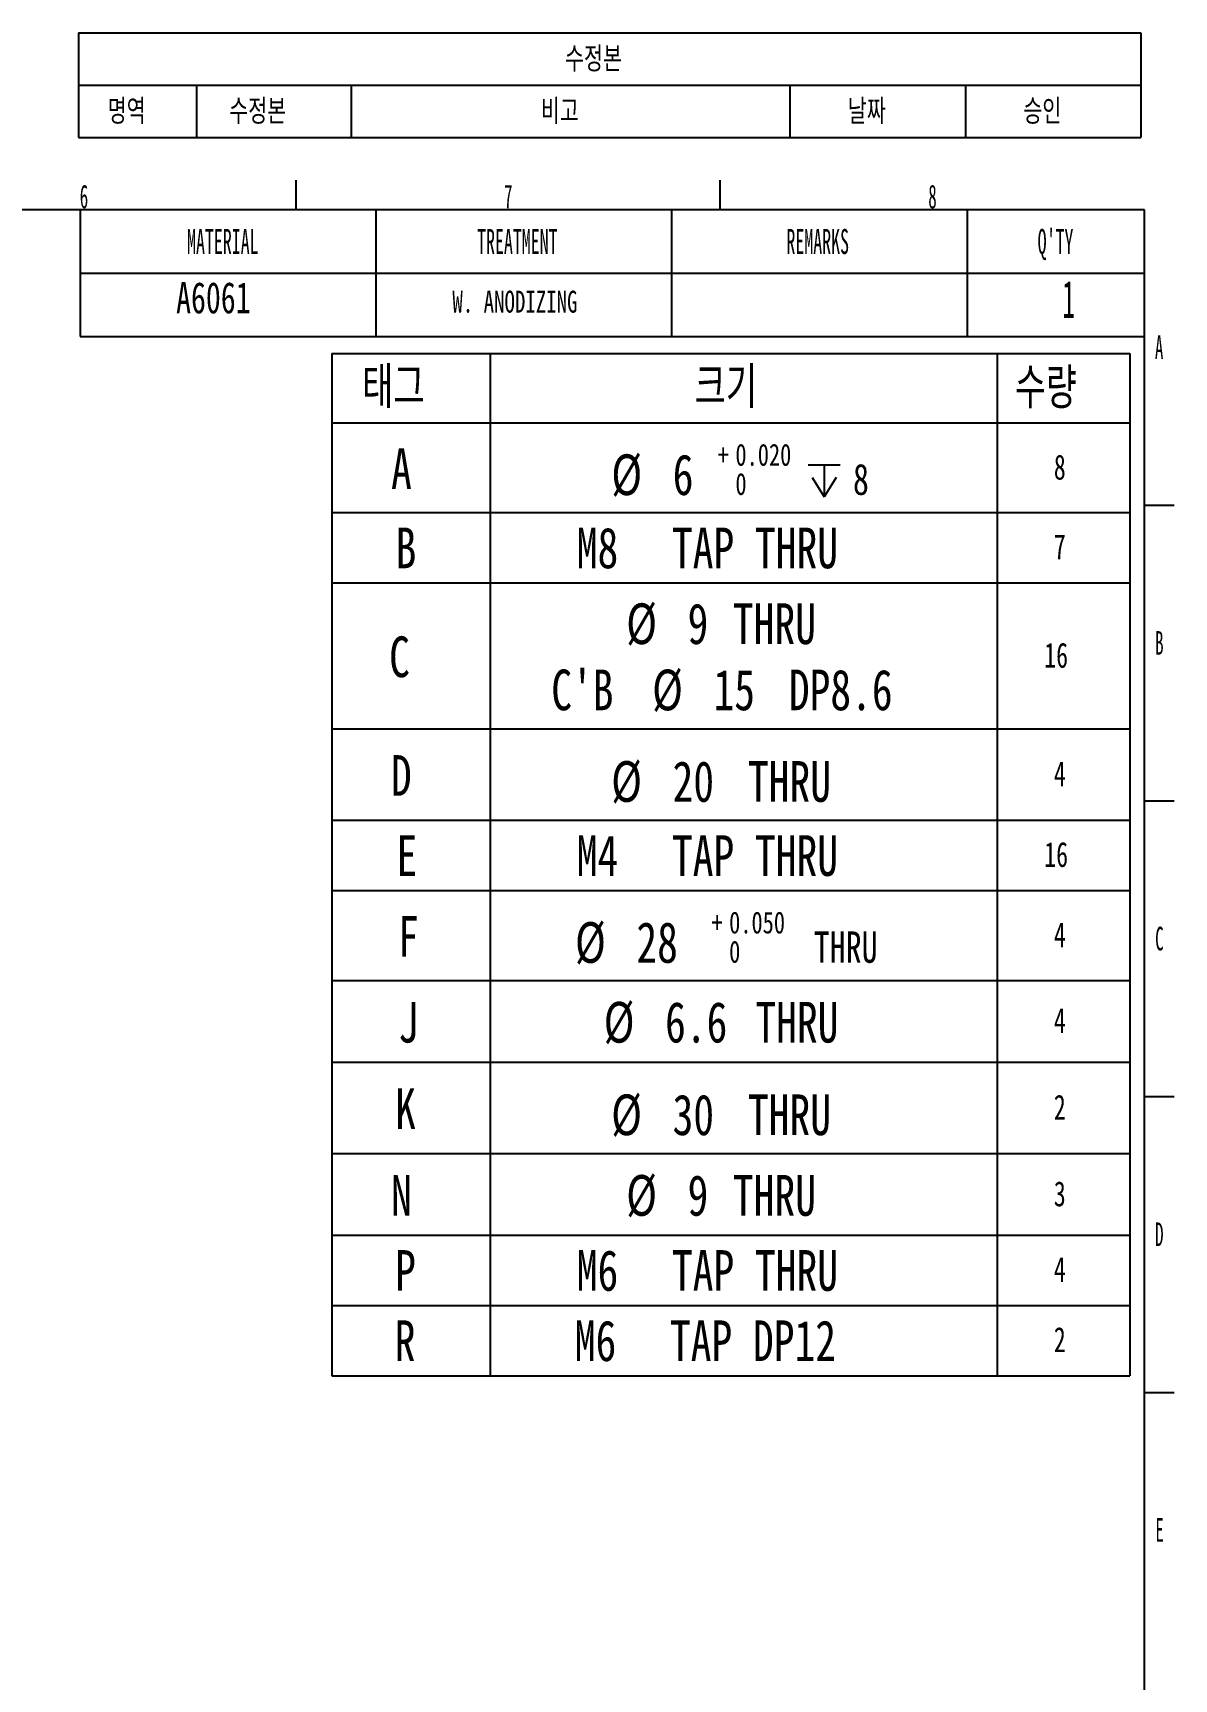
# Model space of a CAD drawing. Header units: millimetres. Extents: x 12 to 1998, y -102 to 1102.
# Drawn here: x 990 to 1473, y 404 to 1100 of the extents above; entities that cross this region are included whole.
import ezdxf

# ---------------------------------------------------------------- set-up
doc = ezdxf.new("R2010")
doc.units = ezdxf.units.MM
doc.header["$LTSCALE"] = 5
doc.layers.add('12', color=4, linetype='Continuous')
doc.layers.add('9', color=31, linetype='Continuous')
doc.styles.add('SLDTEXTSTYLE10', font='TXT', dxfattribs={"width": 0.49})
doc.styles.add('SLDTEXTSTYLE12', font='TXT', dxfattribs={"width": 0.75, "bigfont": 'bigfont'})
doc.styles.add('SLDTEXTSTYLE13', font='TXT', dxfattribs={"width": 0.75})
doc.styles.add('SLDTEXTSTYLE3', font='TXT', dxfattribs={"width": 0.7})
doc.styles.add('SLDTEXTSTYLE6', font='TXT', dxfattribs={"width": 0.525})

# ---------------------------------------------------------------- blocks, each defined once
blk = doc.blocks.new('블록15')
for p, q in [((1101.25, 1025.1), (1101.25, 1037.6)), ((1280.62, 1025.1), (1280.62, 1037.6)), ((1460, 1025.1), (24.99, 1025.1)), ((1010, 1025.1), (1010, 971.53)), ((1135, 1025.1), (1135, 971.53)), ((1260, 1025.1), (1260, 971.53)), ((1385, 1025.1), (1385, 971.53)), ((1460, 25.09), (1460, 1025.1)), ((1010, 998.31), (1460, 998.31)), ((1010, 971.53), (1460, 971.53)), ((1472.5, 900.09), (1460, 900.09)), ((1472.5, 775.09), (1460, 775.09)), ((1472.5, 650.09), (1460, 650.09)), ((1460, 525.09), (1472.5, 525.09))]:
    blk.add_line(p, q)
blk = doc.blocks.new('SW_TABLEANNOTATION_0')
at = {"layer": '9', "color": 0}
for p, q in [((0, 0), (0, -22.14)), ((0, 0), (49.87, 0)), ((49.87, 0), (115.36, 0)), ((115.36, 0), (300.81, 0)), ((300.81, 0), (374.99, 0)), ((374.99, 0), (449.17, 0)), ((449.17, 0), (449.17, -22.14)), ((0, -22.14), (0, -44.28)), ((0, -22.14), (49.87, -22.14)), ((49.87, -22.14), (49.87, -44.28)), ((49.87, -22.14), (115.36, -22.14)), ((115.36, -22.14), (115.36, -44.28)), ((115.36, -22.14), (300.81, -22.14)), ((300.81, -22.14), (300.81, -44.28)), ((300.81, -22.14), (374.99, -22.14)), ((374.99, -22.14), (374.99, -44.28)), ((374.99, -22.14), (449.17, -22.14)), ((449.17, -22.14), (449.17, -44.28)), ((0, -44.28), (49.87, -44.28)), ((49.87, -44.28), (115.36, -44.28)), ((115.36, -44.28), (300.81, -44.28)), ((300.81, -44.28), (374.99, -44.28)), ((374.99, -44.28), (449.17, -44.28))]:
    blk.add_line(p, q, dxfattribs=at)
at = {"layer": '9', "color": 0, "char_height": 10.583, "attachment_point": 1, "style": 'SLDTEXTSTYLE12'}
for s, insert in [('수정본', (205.71, -5.79)), ('명역', (12.35, -27.93)), ('수정본', (63.74, -27.93)), ('비고', (195.5, -27.93)), ('날짜', (325.31, -27.93)), ('승인', (399.49, -27.93))]:
    blk.add_mtext(s, dxfattribs=dict(at, insert=insert))
blk = doc.blocks.new('SW_SYMBOL_HOLE_DEPTH')
at = {"layer": '9', "color": 0}
for p, q in [((0, 4375), (4000, 4375)), ((2000, 4375), (2000, 375)), ((500, 2775), (2000, 375)), ((3500, 2775), (2000, 375))]:
    blk.add_line(p, q, dxfattribs=at)
blk = doc.blocks.new('SW_TABLEANNOTATION_1')
at = {"layer": '9', "color": 0}
for p, q in [((0, 0), (0, -29.34)), ((0, 0), (66.93, 0)), ((66.93, 0), (66.93, -29.34)), ((66.93, 0), (281.23, 0)), ((281.23, 0), (281.23, -29.34)), ((281.23, 0), (337.27, 0)), ((337.27, 0), (337.27, -29.34)), ((0, -29.34), (66.93, -29.34)), ((0, -29.34), (0, -67.33)), ((66.93, -29.34), (281.23, -29.34)), ((66.93, -29.34), (66.93, -67.33)), ((281.23, -29.34), (337.27, -29.34)), ((281.23, -29.34), (281.23, -67.33)), ((337.27, -29.34), (337.27, -67.33)), ((0, -67.33), (0, -97.04)), ((0, -67.33), (66.93, -67.33)), ((66.93, -67.33), (66.93, -97.04)), ((66.93, -67.33), (281.23, -67.33)), ((281.23, -67.33), (281.23, -97.04)), ((281.23, -67.33), (337.27, -67.33)), ((337.27, -67.33), (337.27, -97.04)), ((0, -97.04), (0, -158.68)), ((0, -97.04), (66.93, -97.04)), ((66.93, -97.04), (66.93, -158.68)), ((66.93, -97.04), (281.23, -97.04)), ((281.23, -97.04), (281.23, -158.68)), ((281.23, -97.04), (337.27, -97.04)), ((337.27, -97.04), (337.27, -158.68)), ((0, -158.68), (0, -197.39)), ((0, -158.68), (66.93, -158.68)), ((66.93, -158.68), (66.93, -197.39)), ((66.93, -158.68), (281.23, -158.68)), ((281.23, -158.68), (281.23, -197.39)), ((281.23, -158.68), (337.27, -158.68)), ((337.27, -158.68), (337.27, -197.39)), ((0, -197.39), (0, -227.1)), ((0, -197.39), (66.93, -197.39)), ((66.93, -197.39), (66.93, -227.1)), ((66.93, -197.39), (281.23, -197.39)), ((281.23, -197.39), (281.23, -227.1)), ((281.23, -197.39), (337.27, -197.39)), ((337.27, -197.39), (337.27, -227.1)), ((0, -227.1), (0, -265.09)), ((0, -227.1), (66.93, -227.1)), ((66.93, -227.1), (66.93, -265.09)), ((66.93, -227.1), (281.23, -227.1)), ((281.23, -227.1), (281.23, -265.09)), ((281.23, -227.1), (337.27, -227.1)), ((337.27, -227.1), (337.27, -265.09)), ((0, -265.09), (0, -299.59)), ((0, -265.09), (66.93, -265.09)), ((66.93, -265.09), (66.93, -299.59)), ((66.93, -265.09), (281.23, -265.09)), ((281.23, -265.09), (281.23, -299.59)), ((281.23, -265.09), (337.27, -265.09)), ((337.27, -265.09), (337.27, -299.59)), ((0, -299.59), (0, -338.31)), ((0, -299.59), (66.93, -299.59)), ((66.93, -299.59), (66.93, -338.31)), ((66.93, -299.59), (281.23, -299.59)), ((281.23, -299.59), (281.23, -338.31)), ((281.23, -299.59), (337.27, -299.59)), ((337.27, -299.59), (337.27, -338.31)), ((0, -338.31), (0, -372.81)), ((0, -338.31), (66.93, -338.31)), ((66.93, -338.31), (66.93, -372.81)), ((66.93, -338.31), (281.23, -338.31)), ((281.23, -338.31), (281.23, -372.81)), ((281.23, -338.31), (337.27, -338.31)), ((337.27, -338.31), (337.27, -372.81)), ((0, -372.81), (0, -402.51)), ((0, -372.81), (66.93, -372.81)), ((66.93, -372.81), (66.93, -402.51)), ((66.93, -372.81), (281.23, -372.81)), ((281.23, -372.81), (281.23, -402.51)), ((281.23, -372.81), (337.27, -372.81)), ((337.27, -372.81), (337.27, -402.51)), ((0, -402.51), (0, -432.21)), ((0, -402.51), (66.93, -402.51)), ((66.93, -402.51), (66.93, -432.21)), ((66.93, -402.51), (281.23, -402.51)), ((281.23, -402.51), (281.23, -432.21)), ((281.23, -402.51), (337.27, -402.51)), ((337.27, -402.51), (337.27, -432.21)), ((0, -432.21), (66.93, -432.21)), ((66.93, -432.21), (281.23, -432.21)), ((281.23, -432.21), (337.27, -432.21))]:
    blk.add_line(p, q, dxfattribs=at)
at = {"layer": '9', "color": 0, "xscale": 0.003379638671875, "yscale": 0.003379638671875, "zscale": 0.003379638671875}
blk.add_blockref('SW_SYMBOL_HOLE_DEPTH', (201.36, -61.85), dxfattribs=at)
at = {"layer": '9', "color": 0, "attachment_point": 1}
for s, insert, char_height, style in [('태그', (12.66, -5.58), 17.5, 'SLDTEXTSTYLE12'), ('크기', (153.27, -5.58), 17.5, 'SLDTEXTSTYLE12'), ('수량', (288.8, -6.12), 17.198, 'SLDTEXTSTYLE12'), ('A', (24.98, -40.15), 17.2, 'SLDTEXTSTYLE13'), ('+', (163.1, -38.23), 9.26, 'SLDTEXTSTYLE13'), ('0.020', (170.58, -38.23), 9.26, 'SLDTEXTSTYLE13'), ('%%c', (118.1, -42.68), 17.198, 'SLDTEXTSTYLE13'), ('6', (144.06, -42.68), 17.2, 'SLDTEXTSTYLE13'), ('8', (220.28, -46.63), 13.23, 'SLDTEXTSTYLE13'), ('8', (305.2, -42.79), 10.58, 'SLDTEXTSTYLE3'), ('0', (170.58, -50.58), 9.26, 'SLDTEXTSTYLE13'), ('B', (26.89, -73.64), 17.2, 'SLDTEXTSTYLE13'), ('M8', (103.5, -73.64), 17.198, 'SLDTEXTSTYLE13'), ('TAP THRU', (143.74, -73.64), 17.198, 'SLDTEXTSTYLE13'), ('7', (305.2, -76.49), 10.58, 'SLDTEXTSTYLE3'), ('%%c', (124.39, -105.68), 17.198, 'SLDTEXTSTYLE13'), ('9', (150.35, -105.68), 17.2, 'SLDTEXTSTYLE13'), ('THRU', (169.51, -105.68), 17.198, 'SLDTEXTSTYLE13'), ('C', (24.15, -119.67), 17.2, 'SLDTEXTSTYLE13'), ('16', (301.15, -122.31), 10.583, 'SLDTEXTSTYLE3'), ("C'B", (92.71, -133.67), 17.198, 'SLDTEXTSTYLE13'), ('%%c', (135.35, -133.67), 17.198, 'SLDTEXTSTYLE13'), ('15', (161.31, -133.67), 17.198, 'SLDTEXTSTYLE13'), ('DP8.6', (193.17, -133.67), 17.198, 'SLDTEXTSTYLE13'), ('D', (24.93, -169.85), 17.2, 'SLDTEXTSTYLE13'), ('%%c', (118.04, -172.38), 17.198, 'SLDTEXTSTYLE13'), ('20', (144, -172.38), 17.198, 'SLDTEXTSTYLE13'), ('THRU', (175.86, -172.38), 17.198, 'SLDTEXTSTYLE13'), ('4', (305.2, -172.49), 10.58, 'SLDTEXTSTYLE3'), ('E', (27.32, -203.7), 17.2, 'SLDTEXTSTYLE13'), ('M4', (103.5, -203.7), 17.198, 'SLDTEXTSTYLE13'), ('TAP THRU', (143.74, -203.7), 17.198, 'SLDTEXTSTYLE13'), ('16', (301.15, -206.55), 10.583, 'SLDTEXTSTYLE3'), ('0.050', (167.93, -235.99), 9.26, 'SLDTEXTSTYLE13'), ('F', (27.91, -237.91), 17.2, 'SLDTEXTSTYLE13'), ('%%c', (102.75, -240.44), 17.198, 'SLDTEXTSTYLE13'), ('28', (128.71, -240.44), 17.198, 'SLDTEXTSTYLE13'), ('+', (160.46, -235.99), 9.26, 'SLDTEXTSTYLE13'), ('4', (305.2, -240.55), 10.58, 'SLDTEXTSTYLE3'), ('0', (167.93, -248.33), 9.26, 'SLDTEXTSTYLE13'), ('THRU', (203.68, -244.39), 13.229, 'SLDTEXTSTYLE13'), ('J', (27.94, -274.16), 17.2, 'SLDTEXTSTYLE13'), ('%%c', (114.87, -274.16), 17.198, 'SLDTEXTSTYLE13'), ('6.6', (140.83, -274.16), 17.198, 'SLDTEXTSTYLE13'), ('THRU', (179.03, -274.16), 17.198, 'SLDTEXTSTYLE13'), ('4', (305.2, -276.8), 10.58, 'SLDTEXTSTYLE3'), ('K', (26.7, -310.76), 17.2, 'SLDTEXTSTYLE13'), ('%%c', (118.04, -313.3), 17.198, 'SLDTEXTSTYLE13'), ('30', (144, -313.3), 17.198, 'SLDTEXTSTYLE13'), ('THRU', (175.86, -313.3), 17.198, 'SLDTEXTSTYLE13'), ('2', (305.2, -313.41), 10.58, 'SLDTEXTSTYLE3'), ('N', (24.98, -347.37), 17.2, 'SLDTEXTSTYLE13'), ('%%c', (124.39, -347.37), 17.198, 'SLDTEXTSTYLE13'), ('9', (150.35, -347.37), 17.2, 'SLDTEXTSTYLE13'), ('THRU', (169.51, -347.37), 17.198, 'SLDTEXTSTYLE13'), ('3', (305.2, -350.01), 10.58, 'SLDTEXTSTYLE3'), ('P', (26.68, -379.11), 17.2, 'SLDTEXTSTYLE13'), ('M6', (103.5, -379.11), 17.198, 'SLDTEXTSTYLE13'), ('TAP THRU', (143.74, -379.11), 17.198, 'SLDTEXTSTYLE13'), ('4', (305.2, -381.97), 10.58, 'SLDTEXTSTYLE3'), ('R', (26.51, -408.82), 17.2, 'SLDTEXTSTYLE13'), ('M6', (102.66, -408.82), 17.198, 'SLDTEXTSTYLE13'), ('TAP DP12', (142.9, -408.82), 17.198, 'SLDTEXTSTYLE13'), ('2', (305.2, -411.67), 10.58, 'SLDTEXTSTYLE3')]:
    blk.add_mtext(s, dxfattribs=dict(at, insert=insert, char_height=char_height, style=style))

msp = doc.modelspace()

# ---------------------------------------------------------------- block references
at = {"color": 7, "linetype": 'Continuous'}
msp.add_blockref('블록15', (0, 0), dxfattribs=at)
at = {"layer": '9'}
for name, p in [('SW_TABLEANNOTATION_0', (1009.258, 1099.903)), ('SW_TABLEANNOTATION_1', (1116.458, 964.42))]:
    msp.add_blockref(name, p, dxfattribs=at)

# ---------------------------------------------------------------- texts
at = {"layer": '12', "attachment_point": 2}
for s, insert, char_height, style in [('6', (1011.603, 1035.753), 10, 'SLDTEXTSTYLE6'), ('7', (1190.978, 1035.753), 10, 'SLDTEXTSTYLE6'), ('8', (1370.357, 1035.753), 10, 'SLDTEXTSTYLE6'), ('MATERIAL', (1070.313, 1017.03), 10.5833, 'SLDTEXTSTYLE6'), ('TREATMENT', (1194.834, 1017.03), 10.5833, 'SLDTEXTSTYLE6'), ('REMARKS', (1321.838, 1017.03), 10.5833, 'SLDTEXTSTYLE6'), ("Q'TY", (1422.378, 1017.03), 10.5833, 'SLDTEXTSTYLE6'), ('A6061', (1066.303, 994.583), 13.2292, 'SLDTEXTSTYLE3'), ('W. ANODIZING', (1193.813, 990.918), 9.26042, 'SLDTEXTSTYLE3'), ('1', (1427.934, 995.238), 15.875, 'SLDTEXTSTYLE10'), ('A', (1466.184, 972.002), 10, 'SLDTEXTSTYLE6'), ('B', (1466.283, 847.001), 10, 'SLDTEXTSTYLE6'), ('C', (1466.296, 721.999), 10, 'SLDTEXTSTYLE6'), ('D', (1466.257, 596.998), 10, 'SLDTEXTSTYLE6'), ('E', (1466.385, 471.997), 10, 'SLDTEXTSTYLE6')]:
    msp.add_mtext(s, dxfattribs=dict(at, insert=insert, char_height=char_height, style=style))

doc.saveas('drawing.dxf')
